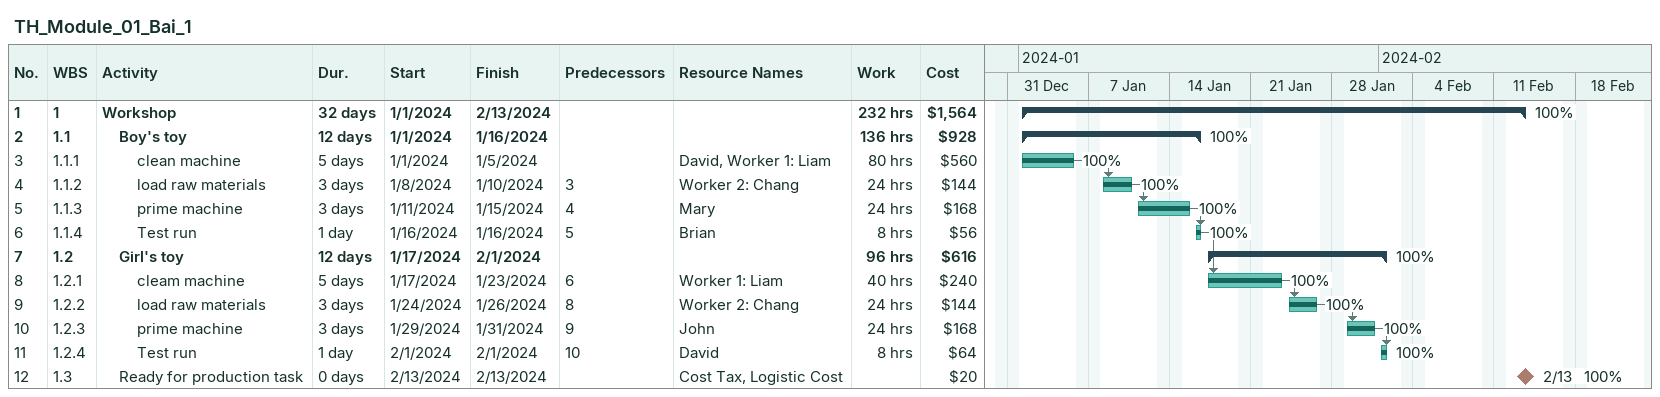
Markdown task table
TH_Module_01_Bai_1

| ID | WBS | Task | Duration | Start | Finish | Predecessors | Resources | % complete | Work (h) | Cost ($) |
|---|---|---|---|---|---|---|---|---|---|---|
| 1 | 1 | **Workshop** | 32d | 2024-01-01 | 2024-02-13 |  |  | 100 | 232 | 1564 |
| 2 | 1.1 | **Boy's toy** | 12d | 2024-01-01 | 2024-01-16 |  |  | 100 | 136 | 928 |
| 3 | 1.1.1 | clean machine | 5d | 2024-01-01 | 2024-01-05 |  | David, Worker 1: Liam | 100 | 80 | 560 |
| 4 | 1.1.2 | load raw materials | 3d | 2024-01-08 | 2024-01-10 | 3 | Worker 2: Chang | 100 | 24 | 144 |
| 5 | 1.1.3 | prime machine | 3d | 2024-01-11 | 2024-01-15 | 4 | Mary | 100 | 24 | 168 |
| 6 | 1.1.4 | Test run | 1d | 2024-01-16 | 2024-01-16 | 5 | Brian | 100 | 8 | 56 |
| 7 | 1.2 | **Girl's toy** | 12d | 2024-01-17 | 2024-02-01 |  |  | 100 | 96 | 616 |
| 8 | 1.2.1 | cleam machine | 5d | 2024-01-17 | 2024-01-23 | 6 | Worker 1: Liam | 100 | 40 | 240 |
| 9 | 1.2.2 | load raw materials | 3d | 2024-01-24 | 2024-01-26 | 8 | Worker 2: Chang | 100 | 24 | 144 |
| 10 | 1.2.3 | prime machine | 3d | 2024-01-29 | 2024-01-31 | 9 | John | 100 | 24 | 168 |
| 11 | 1.2.4 | Test run | 1d | 2024-02-01 | 2024-02-01 | 10 | David | 100 | 8 | 64 |
| 12 | 1.3 | Ready for production task | 0d | 2024-02-13 | 2024-02-13 |  | Cost Tax, Logistic Cost | 100 |  | 20 |
